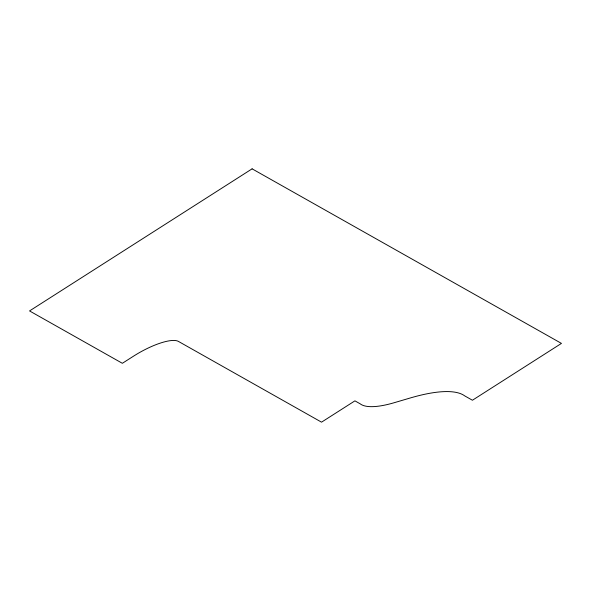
<?xml version="1.0" encoding="UTF-8"?>
<svg xmlns="http://www.w3.org/2000/svg" width="591" height="591" viewBox="0 0 591 591"><rect width="100%" height="100%" fill="white"/><g stroke="black" fill="none" stroke-linecap="round" stroke-linejoin="round"><path stroke-width="0.89" d="M252.106 168.834L29.55 310.932L122.352 363.302L133.477 356.203A40.144 11.606 -29.7 0 1 178.467 341.428L321.534 422.166L354.918 400.853L360.215 403.838A83.819 24.224 -29.7 0 0 394.315 402.678L410.294 397.972A134.482 38.866 -29.7 0 1 464.696 395.874L472.431 400.24L561.45 343.401L252.106 168.834"/></g></svg>
